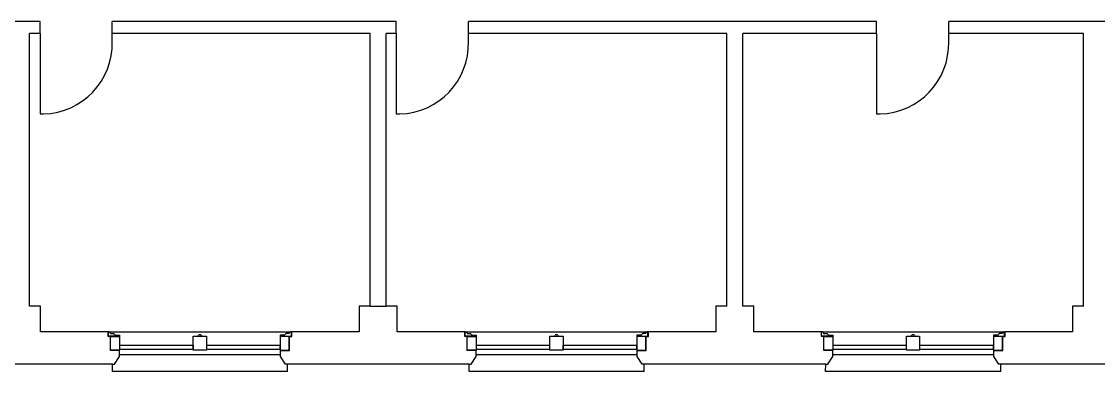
# Model space of a CAD drawing. Header units: inches. Extents: x 370 to 6209, y 2527 to 6927.
# Drawn here: x 3408 to 3945, y 3847 to 4022 of the extents above; entities that cross this region are included whole.
import ezdxf

# ---------------------------------------------------------------- set-up
doc = ezdxf.new("R2010")
doc.units = ezdxf.units.IN
doc.header["$LTSCALE"] = 0.75
doc.header["$MEASUREMENT"] = 0
doc.layers.add('626_FL3$0$A-BLDG-TWNE', color=9, linetype='CONTINUOUS')

msp = doc.modelspace()

# ---------------------------------------------------------------- linework, layer by layer
at = {"layer": '626_FL3$0$A-BLDG-TWNE'}
for p, q in [((3417.05, 4021.56), (3397.41, 4021.56)), ((3417.05, 4015.56), (3417.05, 4021.56)), ((3453.05, 4015.56), (3453.05, 4021.56)), ((3594.6, 4021.56), (3453.05, 4021.56)), ((3594.6, 4015.56), (3594.6, 4021.56)), ((3630.6, 4015.56), (3630.6, 4021.56)), ((3833.93, 4021.56), (3630.6, 4021.56)), ((3833.93, 4015.56), (3833.93, 4021.56)), ((3869.93, 4015.56), (3869.93, 4021.56)), ((4013.34, 4021.56), (3869.93, 4021.56)), ((3411.81, 3879.81), (3411.81, 4015.56)), ((3417.05, 4015.56), (3411.81, 4015.56)), ((3417.05, 4015.56), (3417.05, 3975.56)), ((3453.03, 4011.56), (3453.03, 4015.56)), ((3581.56, 4015.56), (3453.05, 4015.56)), ((3581.56, 3879.81), (3581.56, 4015.56)), ((3589.56, 3879.81), (3589.56, 4015.56)), ((3594.6, 4015.56), (3589.56, 4015.56)), ((3594.6, 4015.56), (3594.6, 3975.56)), ((3630.58, 4011.56), (3630.58, 4015.56)), ((3759.31, 4015.56), (3630.6, 4015.56)), ((3759.31, 3879.81), (3759.31, 4015.56)), ((3767.31, 3879.81), (3767.31, 4015.56)), ((3833.93, 4015.56), (3767.31, 4015.56)), ((3833.93, 4015.56), (3833.93, 3975.56)), ((3869.91, 4011.56), (3869.91, 4015.56)), ((3937.06, 4015.56), (3869.93, 4015.56)), ((3937.06, 3879.81), (3937.06, 4015.56)), ((3417.05, 3975.56), (3418.8, 3975.56)), ((3594.6, 3975.56), (3596.35, 3975.56)), ((3833.93, 3975.56), (3835.68, 3975.56)), ((3417.31, 3879.81), (3411.81, 3879.81)), ((3417.31, 3867.06), (3417.31, 3879.81)), ((3576.06, 3879.81), (3576.06, 3867.06)), ((3581.56, 3879.81), (3576.06, 3879.81)), ((3581.56, 3879.81), (3589.56, 3879.81)), ((3595.06, 3879.81), (3589.56, 3879.81)), ((3595.06, 3867.06), (3595.06, 3879.81)), ((3759.31, 3879.81), (3753.81, 3879.81)), ((3753.81, 3879.81), (3753.81, 3867.06)), ((3772.81, 3879.81), (3767.31, 3879.81)), ((3772.81, 3867.06), (3772.81, 3879.81)), ((3937.06, 3879.81), (3931.56, 3879.81)), ((3931.56, 3879.81), (3931.56, 3867.06)), ((3451.01, 3867.06), (3417.31, 3867.06)), ((3451.01, 3864.82), (3451.01, 3867.06)), ((3452.18, 3864.82), (3451.01, 3864.82)), ((3451.09, 3867.06), (3542.28, 3867.06)), ((3451.09, 3864.92), (3451.09, 3867.06)), ((3456.6, 3864.92), (3451.09, 3864.92)), ((3452.09, 3866.33), (3453.61, 3866.33)), ((3452.18, 3857.87), (3452.18, 3864.83)), ((3452.18, 3864.83), (3456.6, 3864.83)), ((3452.18, 3857.86), (3452.18, 3864.82)), ((3453.61, 3866.33), (3453.61, 3866.15)), ((3454.63, 3865.55), (3454.63, 3865.45)), ((3454.63, 3865.45), (3456.6, 3865.45)), ((3456.6, 3865.45), (3456.6, 3864.92)), ((3456.6, 3864.83), (3456.6, 3857.87)), ((3493.43, 3857.87), (3493.43, 3864.87)), ((3493.43, 3864.87), (3499.93, 3864.87)), ((3495.47, 3865.01), (3495.47, 3864.91)), ((3495.47, 3864.91), (3497.9, 3864.91)), ((3496.49, 3865.78), (3496.49, 3865.61)), ((3496.49, 3865.78), (3496.88, 3865.78)), ((3496.88, 3865.78), (3496.88, 3865.61)), ((3497.9, 3865.01), (3497.9, 3864.91)), ((3499.93, 3864.87), (3499.93, 3857.87)), ((3536.76, 3865.45), (3536.76, 3864.92)), ((3538.73, 3865.45), (3536.76, 3865.45)), ((3536.76, 3864.92), (3542.28, 3864.92)), ((3541.18, 3864.83), (3536.76, 3864.83)), ((3536.76, 3864.83), (3536.76, 3857.87)), ((3538.73, 3865.55), (3538.73, 3865.45)), ((3541.28, 3866.33), (3539.76, 3866.33)), ((3539.76, 3866.33), (3539.76, 3866.15)), ((3541.18, 3857.87), (3541.18, 3864.83)), ((3541.34, 3857.86), (3541.34, 3864.82)), ((3541.34, 3864.82), (3542.51, 3864.82)), ((3542.28, 3864.92), (3542.28, 3867.06)), ((3576.06, 3867.06), (3542.51, 3867.06)), ((3542.51, 3864.82), (3542.51, 3867.06)), ((3628.76, 3867.06), (3595.06, 3867.06)), ((3628.76, 3864.82), (3628.76, 3867.06)), ((3629.93, 3864.82), (3628.76, 3864.82)), ((3628.84, 3867.06), (3720.03, 3867.06)), ((3628.84, 3864.92), (3628.84, 3867.06)), ((3634.35, 3864.92), (3628.84, 3864.92)), ((3629.84, 3866.33), (3631.36, 3866.33)), ((3629.93, 3857.87), (3629.93, 3864.83)), ((3629.93, 3864.83), (3634.35, 3864.83)), ((3629.93, 3857.86), (3629.93, 3864.82)), ((3631.36, 3866.33), (3631.36, 3866.15)), ((3632.38, 3865.55), (3632.38, 3865.45)), ((3632.38, 3865.45), (3634.35, 3865.45)), ((3634.35, 3865.45), (3634.35, 3864.92)), ((3634.35, 3864.83), (3634.35, 3857.87)), ((3671.18, 3857.87), (3671.18, 3864.87)), ((3671.18, 3864.87), (3677.68, 3864.87)), ((3673.22, 3865.01), (3673.22, 3864.91)), ((3673.22, 3864.91), (3675.65, 3864.91)), ((3674.24, 3865.78), (3674.24, 3865.61)), ((3674.24, 3865.78), (3674.63, 3865.78)), ((3674.63, 3865.78), (3674.63, 3865.61)), ((3675.65, 3865.01), (3675.65, 3864.91)), ((3677.68, 3864.87), (3677.68, 3857.87)), ((3714.51, 3865.45), (3714.51, 3864.92)), ((3716.48, 3865.45), (3714.51, 3865.45)), ((3714.51, 3864.92), (3720.03, 3864.92)), ((3718.93, 3864.83), (3714.51, 3864.83)), ((3714.51, 3864.83), (3714.51, 3857.87)), ((3716.48, 3865.55), (3716.48, 3865.45)), ((3719.03, 3866.33), (3717.51, 3866.33)), ((3717.51, 3866.33), (3717.51, 3866.15)), ((3718.93, 3857.87), (3718.93, 3864.83)), ((3719.09, 3857.86), (3719.09, 3864.82)), ((3719.09, 3864.82), (3720.26, 3864.82)), ((3720.03, 3864.92), (3720.03, 3867.06)), ((3753.81, 3867.06), (3720.26, 3867.06)), ((3720.26, 3864.82), (3720.26, 3867.06)), ((3806.51, 3867.06), (3772.81, 3867.06)), ((3806.51, 3864.82), (3806.51, 3867.06)), ((3807.68, 3864.82), (3806.51, 3864.82)), ((3806.59, 3867.06), (3897.78, 3867.06)), ((3806.59, 3864.92), (3806.59, 3867.06)), ((3812.1, 3864.92), (3806.59, 3864.92)), ((3807.59, 3866.33), (3809.11, 3866.33)), ((3807.68, 3857.87), (3807.68, 3864.83)), ((3807.68, 3864.83), (3812.1, 3864.83)), ((3807.68, 3857.86), (3807.68, 3864.82)), ((3809.11, 3866.33), (3809.11, 3866.15)), ((3810.13, 3865.55), (3810.13, 3865.45)), ((3810.13, 3865.45), (3812.1, 3865.45)), ((3812.1, 3865.45), (3812.1, 3864.92)), ((3812.1, 3864.83), (3812.1, 3857.87)), ((3848.93, 3857.87), (3848.93, 3864.87)), ((3848.93, 3864.87), (3855.43, 3864.87)), ((3850.97, 3865.01), (3850.97, 3864.91)), ((3850.97, 3864.91), (3853.4, 3864.91)), ((3851.99, 3865.78), (3851.99, 3865.61)), ((3851.99, 3865.78), (3852.38, 3865.78)), ((3852.38, 3865.78), (3852.38, 3865.61)), ((3853.4, 3865.01), (3853.4, 3864.91)), ((3855.43, 3864.87), (3855.43, 3857.87)), ((3892.26, 3865.45), (3892.26, 3864.92)), ((3894.23, 3865.45), (3892.26, 3865.45)), ((3892.26, 3864.92), (3897.78, 3864.92)), ((3896.68, 3864.83), (3892.26, 3864.83)), ((3892.26, 3864.83), (3892.26, 3857.87)), ((3894.23, 3865.55), (3894.23, 3865.45)), ((3896.78, 3866.33), (3895.26, 3866.33)), ((3895.26, 3866.33), (3895.26, 3866.15)), ((3896.68, 3857.87), (3896.68, 3864.83)), ((3896.84, 3857.86), (3896.84, 3864.82)), ((3896.84, 3864.82), (3898.01, 3864.82)), ((3897.78, 3864.92), (3897.78, 3867.06)), ((3931.56, 3867.06), (3898.01, 3867.06)), ((3898.01, 3864.82), (3898.01, 3867.06)), ((3456.76, 3858.35), (3456.76, 3860.46)), ((3456.76, 3860.46), (3493.27, 3860.46)), ((3493.27, 3860.46), (3493.27, 3858.35)), ((3500.09, 3858.35), (3500.09, 3860.46)), ((3500.09, 3860.46), (3536.6, 3860.46)), ((3536.6, 3860.46), (3536.6, 3858.35)), ((3634.51, 3858.35), (3634.51, 3860.46)), ((3634.51, 3860.46), (3671.02, 3860.46)), ((3671.02, 3860.46), (3671.02, 3858.35)), ((3677.84, 3858.35), (3677.84, 3860.46)), ((3677.84, 3860.46), (3714.35, 3860.46)), ((3714.35, 3860.46), (3714.35, 3858.35)), ((3812.26, 3858.35), (3812.26, 3860.46)), ((3812.26, 3860.46), (3848.77, 3860.46)), ((3848.77, 3860.46), (3848.77, 3858.35)), ((3855.59, 3858.35), (3855.59, 3860.46)), ((3855.59, 3860.46), (3892.1, 3860.46)), ((3892.1, 3860.46), (3892.1, 3858.35)), ((3456.6, 3857.87), (3452.18, 3857.87)), ((3456.6, 3857.86), (3452.18, 3857.86)), ((3454.1, 3851.06), (3456.6, 3854.86)), ((3456.6, 3854.86), (3456.6, 3857.86)), ((3456.6, 3855.87), (3536.76, 3855.87)), ((3493.27, 3858.35), (3456.76, 3858.35)), ((3499.93, 3857.87), (3493.43, 3857.87)), ((3536.6, 3858.35), (3500.09, 3858.35)), ((3536.76, 3857.87), (3541.18, 3857.87)), ((3536.93, 3854.86), (3536.93, 3857.86)), ((3536.93, 3857.86), (3541.34, 3857.86)), ((3539.43, 3851.06), (3536.93, 3854.86)), ((3634.35, 3857.87), (3629.93, 3857.87)), ((3634.35, 3857.86), (3629.93, 3857.86)), ((3631.85, 3851.06), (3634.35, 3854.86)), ((3634.35, 3854.86), (3634.35, 3857.86)), ((3634.35, 3855.87), (3714.51, 3855.87)), ((3671.02, 3858.35), (3634.51, 3858.35)), ((3677.68, 3857.87), (3671.18, 3857.87)), ((3714.35, 3858.35), (3677.84, 3858.35)), ((3714.51, 3857.87), (3718.93, 3857.87)), ((3714.68, 3854.86), (3714.68, 3857.86)), ((3714.68, 3857.86), (3719.09, 3857.86)), ((3717.18, 3851.06), (3714.68, 3854.86)), ((3812.1, 3857.87), (3807.68, 3857.87)), ((3812.1, 3857.86), (3807.68, 3857.86)), ((3809.6, 3851.06), (3812.1, 3854.86)), ((3812.1, 3854.86), (3812.1, 3857.86)), ((3812.1, 3855.87), (3892.26, 3855.87)), ((3848.77, 3858.35), (3812.26, 3858.35)), ((3855.43, 3857.87), (3848.93, 3857.87)), ((3892.1, 3858.35), (3855.59, 3858.35)), ((3892.26, 3857.87), (3896.68, 3857.87)), ((3892.43, 3854.86), (3892.43, 3857.86)), ((3892.43, 3857.86), (3896.84, 3857.86)), ((3894.93, 3851.06), (3892.43, 3854.86)), ((3453.1, 3851.06), (3362.68, 3851.06)), ((3453.09, 3847.36), (3453.1, 3851.06)), ((3453.1, 3851.06), (3454.1, 3851.06)), ((3540.43, 3851.06), (3539.43, 3851.06)), ((3630.85, 3851.06), (3540.43, 3851.06)), ((3540.44, 3847.36), (3540.43, 3851.06)), ((3630.84, 3847.36), (3630.85, 3851.06)), ((3630.85, 3851.06), (3631.85, 3851.06)), ((3718.18, 3851.06), (3717.18, 3851.06)), ((3808.6, 3851.06), (3718.18, 3851.06)), ((3718.19, 3847.36), (3718.18, 3851.06)), ((3808.59, 3847.36), (3808.6, 3851.06)), ((3808.6, 3851.06), (3809.6, 3851.06)), ((3895.93, 3851.06), (3894.93, 3851.06)), ((3986.35, 3851.06), (3895.93, 3851.06)), ((3895.94, 3847.36), (3895.93, 3851.06)), ((3540.44, 3847.36), (3453.09, 3847.36)), ((3718.19, 3847.36), (3630.84, 3847.36)), ((3895.94, 3847.36), (3808.59, 3847.36))]:
    msp.add_line(p, q, dxfattribs=at)
for centre, radius, start, end in [((3417.89, 4010.69), 35.15, 271.4797, 1.4095), ((3595.44, 4010.69), 35.15, 271.4797, 1.4095), ((3834.78, 4010.69), 35.15, 271.4797, 1.4095), ((3451.29, 3866.29), 0.796, 2.6497, 104.9077), ((3453.61, 3865.54), 0.61, 26.6521, 89.7021), ((3454.6, 3866.06), 0.509, 208.9058, 273.9499), ((3495.5, 3865.52), 0.509, 266.0501, 331.0942), ((3496.49, 3865), 0.61, 90.2979, 153.3479), ((3496.88, 3865), 0.61, 26.6521, 89.7021), ((3497.87, 3865.52), 0.509, 208.9058, 273.9499), ((3538.77, 3866.06), 0.509, 266.0501, 331.0942), ((3539.76, 3865.54), 0.61, 90.2979, 153.3479), ((3542.07, 3866.29), 0.796, 75.0923, 177.3503), ((3629.04, 3866.29), 0.796, 2.6497, 104.9077), ((3631.36, 3865.54), 0.61, 26.6521, 89.7021), ((3632.35, 3866.06), 0.509, 208.9058, 273.9499), ((3673.25, 3865.52), 0.509, 266.0501, 331.0942), ((3674.24, 3865), 0.61, 90.2979, 153.3479), ((3674.63, 3865), 0.61, 26.6521, 89.7021), ((3675.62, 3865.52), 0.509, 208.9058, 273.9499), ((3716.52, 3866.06), 0.509, 266.0501, 331.0942), ((3717.51, 3865.54), 0.61, 90.2979, 153.3479), ((3719.82, 3866.29), 0.796, 75.0923, 177.3503), ((3806.79, 3866.29), 0.796, 2.6497, 104.9077), ((3809.11, 3865.54), 0.61, 26.6521, 89.7021), ((3810.1, 3866.06), 0.509, 208.9058, 273.9499), ((3851, 3865.52), 0.509, 266.0501, 331.0942), ((3851.99, 3865), 0.61, 90.2979, 153.3479), ((3852.38, 3865), 0.61, 26.6521, 89.7021), ((3853.37, 3865.52), 0.509, 208.9058, 273.9499), ((3894.27, 3866.06), 0.509, 266.0501, 331.0942), ((3895.26, 3865.54), 0.61, 90.2979, 153.3479), ((3897.57, 3866.29), 0.796, 75.0923, 177.3503)]:
    msp.add_arc(centre, radius, start, end, dxfattribs=at)

doc.saveas('drawing.dxf')
